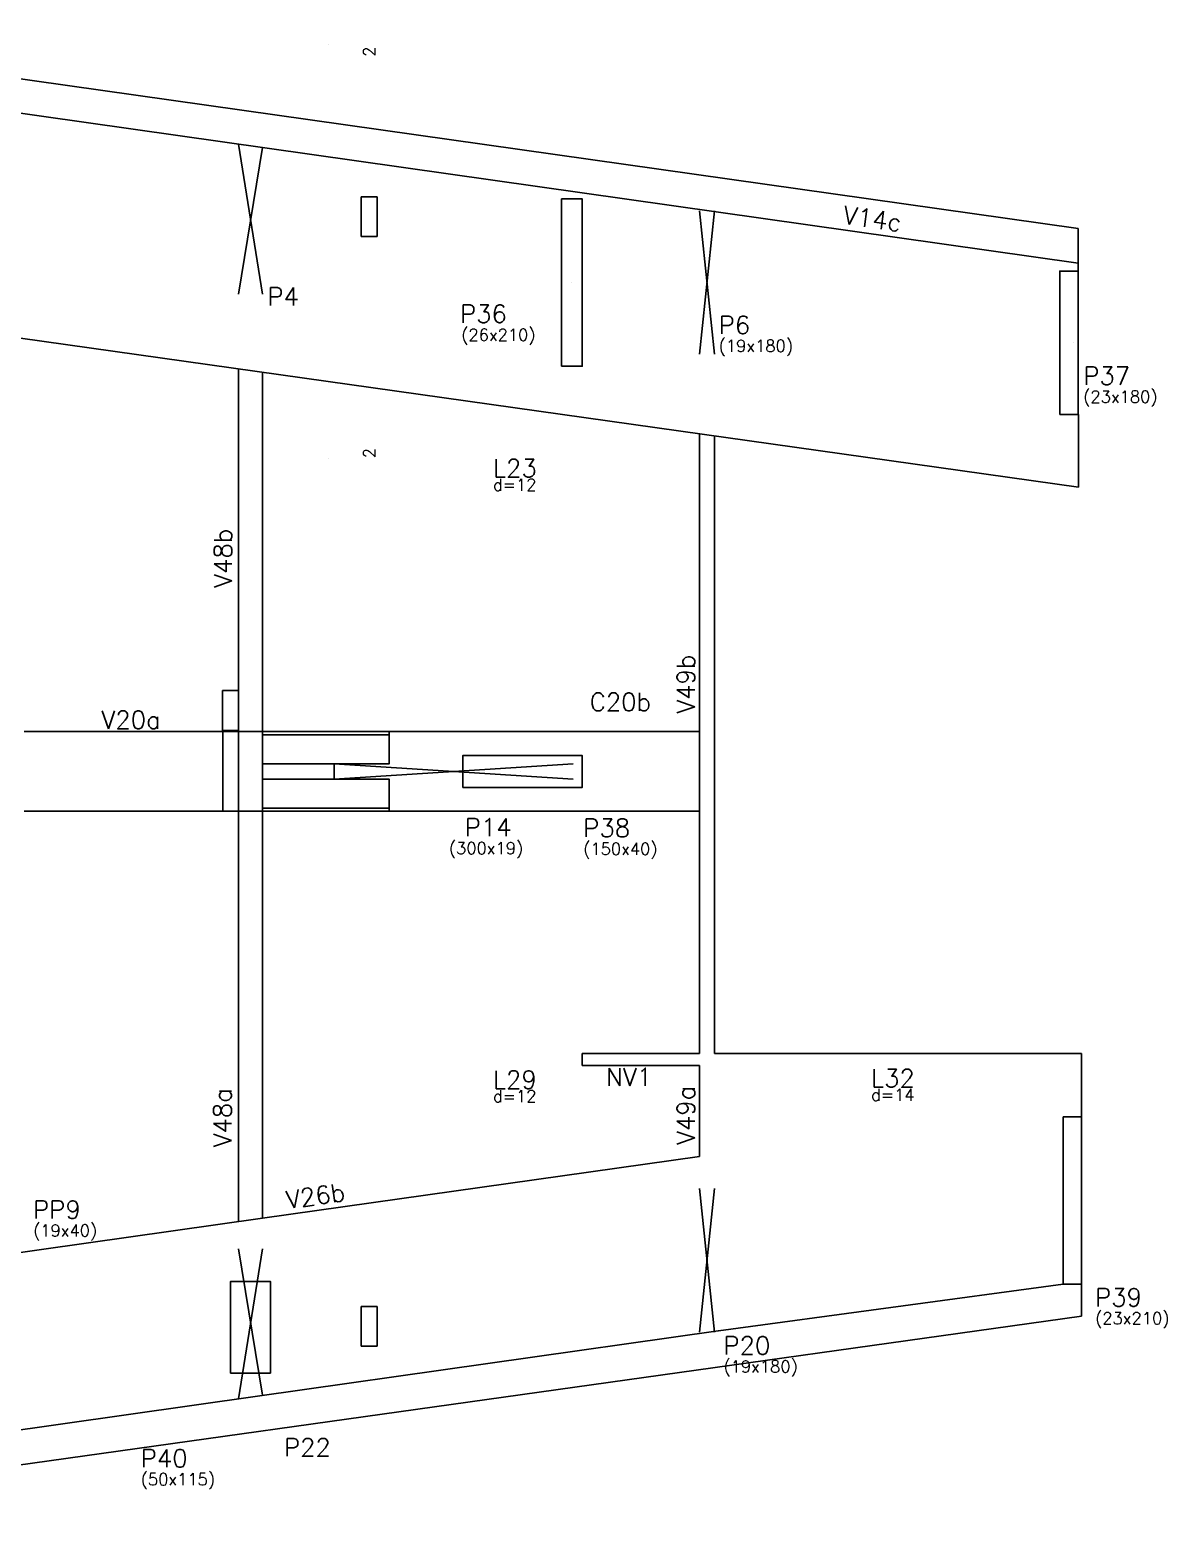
# Model space of a CAD drawing. Extents: x -40810 to 33675, y -2018 to 21213.
# Drawn here: x 6834 to 8262, y 8636 to 10498 of the extents above; entities that cross this region are included whole.
import ezdxf

# ---------------------------------------------------------------- set-up
doc = ezdxf.new("R2010")
doc.units = 0
doc.linetypes.add('ESTILO_TQS_0001', pattern=[1, 0.7, -0.3])
for name, color, linetype in [('1', 5, 'Continuous'), ('10', 7, 'Continuous'), ('12', 3, 'Continuous'), ('13', 7, 'Continuous'), ('242', 3, 'Continuous'), ('27', 10, 'Continuous'), ('4', 2, 'Continuous'), ('42', 7, 'Continuous'), ('6', 6, 'Continuous'), ('8', 5, 'Continuous'), ('9', 3, 'Continuous')]:
    doc.layers.add(name, color=color, linetype=linetype)
doc.styles.get("Standard").update_dxf_attribs({"font": 'romans.shx', "width": 0.8})

msp = doc.modelspace()

# ---------------------------------------------------------------- linework, layer by layer
at = {"layer": '1'}
for p, q in [((6387.407, 10498.03), (8149.522, 10248.34)), ((8149.522, 10204.987), (6384.387, 10455.107)), ((8149.522, 10195.107), (8149.522, 10248.34)), ((6363.109, 10175.328), (8150.022, 9924.092)), ((7095.609, 10072.34), (7095.609, 9617.107)), ((7125.609, 9617.107), (7125.609, 10068.122)), ((8150.022, 10015.107), (8150.022, 9924.092)), ((7674.109, 9991.026), (7674.109, 9517.107)), ((7693.109, 9526.607), (7693.109, 9988.333)), ((7095.609, 9517.107), (7095.609, 9002.086)), ((7125.609, 9006.337), (7125.609, 9517.107)), ((7674.109, 9517.107), (7674.109, 9213.107)), ((7693.109, 9213.107), (7693.109, 9526.607)), ((7527.109, 9213.107), (7527.109, 9198.107)), ((7527.109, 9198.107), (7674.109, 9198.107)), ((7674.109, 9198.107), (7674.109, 9084.059)), ((8153.891, 9213.107), (7693.109, 9213.107)), ((8153.891, 9213.107), (8153.891, 9140.838)), ((8153.891, 9133.607), (8153.891, 9140.838)), ((7125.609, 9006.337), (7674.109, 9084.059)), ((7125.609, 9006.34), (6382.109, 8900.912)), ((7697.973, 8865.243), (8130.891, 8923.612)), ((8153.891, 8923.607), (8153.891, 8918.64)), ((8153.891, 8918.64), (8153.891, 8883.367)), ((6386.858, 8636.107), (8153.891, 8883.367)), ((6403.112, 8681.769), (7119.419, 8783.262))]:
    msp.add_line(p, q, dxfattribs=at)
for points in [[(7095.609, 9617.107), (6826.609, 9617.107)], [(7125.609, 9617.107), (7095.609, 9617.107)], [(7365.609, 9617.107), (7125.609, 9617.107)], [(7450.109, 9617.107), (7365.609, 9617.107)], [(7674.109, 9617.107), (7450.109, 9617.107)], [(6826.609, 9517.107), (7095.609, 9517.107)], [(7125.609, 9517.107), (7095.609, 9517.107)], [(7125.609, 9517.107), (7365.609, 9517.107)], [(7365.609, 9517.107), (7450.109, 9517.107)], [(7450.109, 9517.107), (7674.109, 9517.107)], [(7527.109, 9213.107), (7674.109, 9213.107)], [(7119.419, 8783.262), (7697.919, 8865.236)]]:
    msp.add_lwpolyline(points, dxfattribs=at)
at = {"layer": '242'}
for p, q in [((7208.578, 10479.82), (7208.578, 10479.82)), ((7110.557, 10249.19), (7110.557, 10249.19)), ((7514.109, 10180.607), (7514.109, 10180.607)), ((7683.609, 10180.607), (7683.609, 10180.607)), ((8143.609, 10105.107), (8143.609, 10105.107)), ((7208.578, 9959.395), (7208.578, 9959.395)), ((7365.609, 9567.107), (7365.609, 9567.107)), ((7450.109, 9567.107), (7450.109, 9567.107)), ((7683.609, 8953.607), (7683.609, 8953.607)), ((7110.559, 8869.484), (7110.559, 8869.484)), ((7110.559, 8869.484), (7110.559, 8869.484))]:
    msp.add_line(p, q, dxfattribs=at)
at = {"layer": '27'}
for points in [[(7076.109, 9517.107), (7095.609, 9517.107), (7095.609, 9617.107), (7076.109, 9617.107), (7076.109, 9517.107)], [(7284.609, 9617.107), (7125.609, 9617.107), (7125.609, 9517.107), (7284.609, 9517.107), (7284.609, 9557.607), (7215.609, 9557.607), (7215.609, 9576.607), (7284.609, 9576.607), (7284.609, 9617.107), (7284.609, 9617.107)]]:
    msp.add_lwpolyline(points, dxfattribs=at)
at = {"layer": '4'}
for points in [[(7501.109, 10075.607), (7527.109, 10075.607), (7527.109, 10285.607), (7501.109, 10285.607), (7501.109, 10075.607)], [(8126.522, 10015.107), (8149.522, 10015.107), (8149.522, 10195.107), (8126.522, 10195.107), (8126.522, 10015.107)], [(7377.109, 9547.107), (7527.109, 9547.107), (7527.109, 9587.107), (7377.109, 9587.107), (7377.109, 9547.107)], [(8130.891, 8923.607), (8153.891, 8923.607), (8153.891, 9133.607), (8130.891, 9133.607), (8130.891, 8923.607)], [(7085.609, 8812.107), (7135.609, 8812.107), (7135.609, 8927.107), (7085.609, 8927.107), (7085.609, 8812.107)]]:
    msp.add_lwpolyline(points, dxfattribs=at)
at = {"layer": '42'}
for p, q in [((7249.606, 10238.367), (7249.606, 10288.369)), ((7249.606, 10288.369), (7269.852, 10288.369)), ((7269.605, 10238.367), (7269.605, 10288.404)), ((7249.606, 10238.367), (7269.605, 10238.367)), ((7249.606, 8895.847), (7269.605, 8895.847)), ((7249.606, 8845.846), (7249.606, 8895.847)), ((7269.605, 8845.811), (7269.605, 8895.847)), ((7249.606, 8845.846), (7269.852, 8845.846))]:
    msp.add_line(p, q, dxfattribs=at)
at = {"layer": '42', "linetype": 'ESTILO_TQS_0001'}
for p, q in [((7125.609, 9613.107), (7284.609, 9613.107)), ((7125.609, 9576.607), (7125.609, 9613.107)), ((7284.609, 9613.107), (7284.609, 9576.607)), ((7125.609, 9576.607), (7284.609, 9576.607)), ((7125.609, 9521.107), (7125.609, 9557.607)), ((7125.609, 9557.607), (7284.609, 9557.607)), ((7284.609, 9521.107), (7284.609, 9557.607)), ((7125.609, 9521.107), (7284.609, 9521.107))]:
    msp.add_line(p, q, dxfattribs=at)
at = {"layer": '42'}
msp.add_lwpolyline([(7075.605, 9668.612), (7095.609, 9668.612), (7095.609, 9618.612), (7075.605, 9618.612), (7075.605, 9668.612)], dxfattribs=at)
at = {"layer": '6'}
for p, q in [((7095.609, 10354.249), (7125.609, 10166.249)), ((7095.609, 10166.249), (7125.609, 10349.998)), ((7674.109, 10270.607), (7693.109, 10090.607)), ((7674.109, 10090.607), (7693.109, 10270.607)), ((7515.609, 9576.607), (7215.609, 9557.607)), ((7215.609, 9576.607), (7515.609, 9557.607)), ((7693.109, 9043.607), (7674.109, 8863.607)), ((7674.109, 9043.607), (7693.109, 8863.607)), ((7125.609, 8967.966), (7095.609, 8779.966)), ((7095.609, 8967.966), (7125.609, 8784.217))]:
    msp.add_line(p, q, dxfattribs=at)

# ---------------------------------------------------------------- texts
at = {"layer": '10'}
for s, p in [('L23', (7415.03, 9936.435)), ('L29', (7415.03, 9169.016)), ('L32', (7889.586, 9170.899))]:
    msp.add_text(s, height=22.5, dxfattribs=at).set_placement(p)
at = {"layer": '12'}
for s, p in [('(26x210)', (7375.255, 10107.611)), ('(19x180)', (7698.392, 10093.687)), ('(23x180)', (8155.983, 10029.938)), ('(300x19)', (7359.718, 9463.271)), ('(150x40)', (7528.362, 9462.462)), ('(19x40)', (6837.859, 8983.482)), ('(23x210)', (8170.859, 8873.375)), ('(19x180)', (7704.359, 8812.982)), ('(50x115)', (6972.966, 8671.346))]:
    msp.add_text(s, height=15, dxfattribs=at).set_placement(p)
at = {"layer": '13'}
for s, p in [('d=12', (7415.03, 9919.435)), ('d=12', (7415.03, 9152.016)), ('d=14', (7889.586, 9153.899))]:
    msp.add_text(s, height=15, dxfattribs=at).set_placement(p)
at = {"layer": '8'}
for s, height, rotation, p in [('2', 15, 90, (7267.363, 10463.997)), ('V14c', 22.5, 351.93485, (7853.562, 10254.684)), ('2', 15, 90, (7267.363, 9960.218)), ('V48b', 22.5, 90, (7087.476, 9797.581)), ('V49b', 22.5, 90, (7668.484, 9639.607)), ('V48a', 22.5, 90, (7086.83, 9095.362)), ('V49a', 22.5, 90, (7668.484, 9098.48)), ('V26b', 22.5, 8.065, (7157.36, 9018.092))]:
    msp.add_text(s, height=height, rotation=rotation, dxfattribs=at).set_placement(p)
for s, p in [('C20b', (7536.461, 9643.111)), ('V20a', (6923.694, 9620.633)), ('NV1', (7557.037, 9172.439))]:
    msp.add_text(s, height=22.5, dxfattribs=at).set_placement(p)
at = {"layer": '9'}
for s, p in [('P4', (7131.964, 10151.837)), ('P36', (7373.755, 10130.111)), ('P6', (7698.392, 10116.187)), ('P37', (8155.983, 10052.438)), ('P14', (7379.718, 9485.771)), ('P38', (7528.362, 9484.962)), ('PP9', (6837.859, 9005.982)), ('P39', (8170.859, 8895.875)), ('P20', (7704.359, 8835.482)), ('P40', (6972.966, 8693.846)), ('P22', (7152.709, 8707.646))]:
    msp.add_text(s, height=22.5, dxfattribs=at).set_placement(p)

doc.saveas('drawing.dxf')
